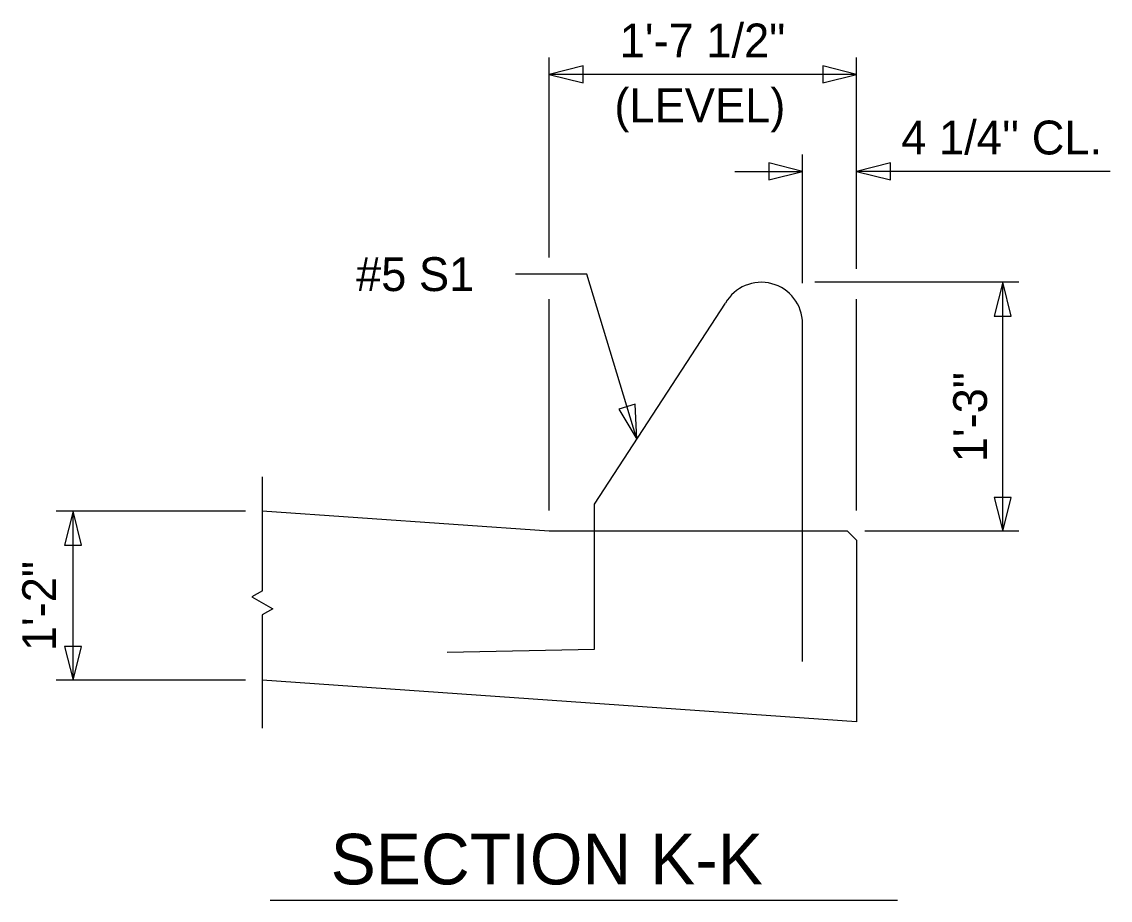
# Model space of a CAD drawing. Extents: x 232 to 354, y 53 to 135.
# Drawn here: x 232.06 to 272.31, y 52.76 to 85.23 of the extents above; entities that cross this region are included whole.
import ezdxf

# ---------------------------------------------------------------- set-up
doc = ezdxf.new("R2010")
doc.units = 0
for name, color, linetype in [('Arrowhead Terminators', 7, 'Continuous'), ('Dimension Lines', 7, 'Continuous'), ('Mis Object Lines', 7, 'Continuous'), ('Rebar Lines', 7, 'Continuous'), ('Text', 7, 'Continuous')]:
    doc.layers.add(name, color=color, linetype=linetype)

msp = doc.modelspace()

# ---------------------------------------------------------------- linework, layer by layer
at = {"layer": 'Arrowhead Terminators'}
for points in [[(251.569, 83.288), (252.819, 82.976), (252.819, 83.601)], [(262.932, 83.288), (261.682, 83.601), (261.682, 82.976)], [(260.932, 79.701), (259.682, 80.014), (259.682, 79.389)], [(262.932, 79.701), (264.182, 79.389), (264.182, 80.014)], [(268.334, 75.6), (268.022, 74.35), (268.647, 74.35)], [(254.806, 69.803), (254.741, 71.09), (254.143, 70.909)], [(268.334, 66.396), (268.647, 67.646), (268.022, 67.646)], [(233.956, 67.138), (233.643, 65.888), (234.268, 65.888)], [(233.956, 60.89), (234.268, 62.14), (233.643, 62.14)]]:
    msp.add_lwpolyline(points, close=True, dxfattribs=at)
at = {"layer": 'Dimension Lines'}
for p, q in [((251.569, 76.522), (251.569, 83.914)), ((262.932, 76.094), (262.932, 83.914)), ((262.932, 83.288), (251.569, 83.288)), ((260.932, 75.568), (260.932, 80.327)), ((258.43, 79.701), (260.932, 79.701)), ((272.311, 79.701), (262.932, 79.701)), ((268.932, 75.6), (261.388, 75.6)), ((268.334, 66.396), (268.334, 75.6)), ((251.569, 67.163), (251.569, 74.983)), ((262.932, 67.163), (262.932, 74.983)), ((240.331, 67.138), (233.331, 67.138)), ((233.956, 60.89), (233.956, 67.138)), ((268.932, 66.396), (263.238, 66.396)), ((240.331, 60.89), (233.331, 60.89)), ((241.242, 52.759), (264.439, 52.759))]:
    msp.add_line(p, q, dxfattribs=at)
msp.add_lwpolyline([(254.806, 69.803), (252.953, 75.903), (250.324, 75.903)], dxfattribs=at)
at = {"layer": 'Mis Object Lines'}
for p, q in [((240.956, 68.411), (240.956, 64.192)), ((251.569, 66.396), (240.956, 67.138)), ((262.599, 66.396), (251.569, 66.396)), ((262.599, 66.396), (262.932, 66.063)), ((262.932, 66.063), (262.932, 59.353)), ((240.958, 64.193), (240.573, 63.971)), ((240.573, 63.971), (241.339, 63.529)), ((241.339, 63.529), (240.955, 63.307)), ((240.956, 63.307), (240.956, 59.117)), ((262.932, 59.353), (240.956, 60.889))]:
    msp.add_line(p, q, dxfattribs=at)
at = {"layer": 'Rebar Lines'}
for points in [[(247.791, 61.931), (253.235, 62.044), (253.235, 67.396), (258.082, 74.826)], [(260.932, 61.579), (260.932, 74.187)]]:
    msp.add_lwpolyline(points, dxfattribs=at)
msp.add_arc((259.409, 74.077), 1.523, 0, 150.5237, dxfattribs=at)

# ---------------------------------------------------------------- texts
at = {"layer": 'Text'}
for s, height, p in [('1\'-7 1/2"', 1.2511, (254.172, 83.914)), ('(LEVEL)', 1.2511, (253.975, 81.517)), ("4 1/4'' CL.", 1.25109, (264.584, 80.327)), ('#5 S1', 1.2511, (244.422, 75.277)), ('SECTION K-K', 1.87031, (243.484, 53.343))]:
    msp.add_text(s, height=height, dxfattribs=at).set_placement(p)
for s, p in [('1\'-3"', (267.754, 68.949)), ('1\'-2"', (233.33, 61.965))]:
    msp.add_text(s, height=1.2511, rotation=90, dxfattribs=at).set_placement(p)

doc.saveas('drawing.dxf')
